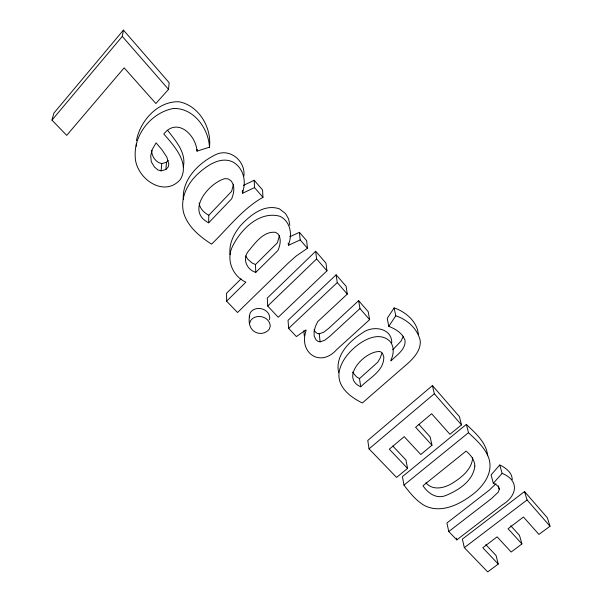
<?xml version="1.0" encoding="UTF-8"?>
<svg xmlns="http://www.w3.org/2000/svg" width="602" height="602" viewBox="0 0 602 602"><rect width="100%" height="100%" fill="white"/><g stroke="black" fill="none" stroke-linecap="round" stroke-linejoin="round"><path stroke-width="0.9" d="M512.242 479.636C512.227 472.6 505.597 467.664 499.758 465L491.074 474.918L493.347 483.316L495.92 484.49L498.042 486.311L499.291 489.208L498.26 492.15L491.473 498.599L448.768 531.536L456.813 539.881L502.459 504.8C517.276 495.642 519.661 480.404 502.121 473.36L499.758 465M418.36 334.268C417.201 321.603 405.703 311.776 394.137 307.908L387.214 318.353L388.779 326.299L391.473 327.496A33.78 26.721 -9.8 0 1 402.542 335.585M209.466 147.197C208.638 128.467 193.332 107.382 173.09 108.533C151.584 112.702 134.058 134.05 135.202 156.196C135.134 177.537 163.541 198.517 180.246 179.629C190.307 163.27 173.986 145.601 163.789 133.99C177.221 116.976 195.943 134.908 197.02 151.147L209.466 147.197C211.829 127.699 198.923 105.5 178.982 101.776C157.777 100.993 140.025 120.927 136.428 140.733M208.661 222.815L231.68 198.795C233.967 193.107 235.277 186.108 231.13 180.924L228.143 178.847L224.561 178.696C208.254 183.512 185.649 211.227 208.661 222.815L208.811 215.26L231.597 191.398L233.523 184.22M136.248 146.248L136.338 143.494M243.885 176.077C245.706 161.381 230.273 147.881 216.073 154.466C198.991 162.623 181.849 179.23 183.339 199.578M197.02 151.147L197.087 149.371M303.867 330.671L304.296 335.811M165.889 169.501L168.131 167.108L168.823 164.15L166.897 157.242L162.028 149.823L156.099 142.877L152.419 149.145L150.703 155.625L151.283 161.78L154.503 167.085L157.95 169.967L161.088 170.863L165.889 169.501L166.498 162.247L168.161 160.463M161.088 170.863L161.75 163.601L166.498 162.247M168.53 89.374L169.139 82.677L123.433 30.1L53.864 113.138L51.975 120.122L66.694 135.382L124.155 67.838L155.865 103.514L168.53 89.374L122.274 36.406L123.433 30.1M183.286 166.965C186.612 152.825 175.483 140.65 167.642 130.325M472.705 457.625C471.825 469.756 461.147 477.785 451.643 483.654C443.779 488.23 432.575 490.803 425.877 482.766M279.494 235.427L277.394 242.824L255.474 264.564L255.797 272.36C246.94 269.877 242.252 259.349 248.024 251.659C254.887 243.381 263.428 230.875 275.626 232.334L278.147 234.073C281.631 238.979 280.126 245.368 277.943 250.492L255.797 272.36M254.179 180.291L254.503 187.606L242.741 193.174L242.365 192.753C246.782 181.616 243.524 167.484 232.349 161.72C220.347 156.512 207.818 165.136 199.059 172.797C187.839 182.692 179.674 197.87 183.708 213.085C187.99 226.977 199.789 236.548 211.558 244.156C228.173 228.113 242.516 208.826 262.976 197.305L262.562 189.939L254.179 180.291L243.374 185.424M299.405 232.327L300.18 239.92L288.727 245.18L288.373 244.781C292.715 234.803 290.488 221.37 279.938 216.299C259.063 210.407 239.694 230.453 231.8 247.926C226.314 260.967 233.155 276.521 245.879 282.172L226.608 301.188L237.527 312.513L287.967 263.345L296.011 256.143L307.471 248.265L306.629 240.634L299.405 232.327L289.69 236.804M269.297 319.692L269.801 318.172C269.568 308.653 255.722 304.86 250.312 312.619C248.205 319.12 248.34 328.489 255.271 332.116C259.929 334.622 265.941 333.425 269.229 329.271L270.253 326.216C269.989 316.622 256.031 312.867 250.575 320.648L249.529 323.65M381.909 353.284L380.155 358.115L377.672 362.284L359.492 378.605L360.741 386.823C369.289 377.898 384.309 371.05 383.783 356.685L382.33 353.005L380.298 351.628C366.129 349.965 339.317 377.093 360.741 386.823M403.227 336.578L400.947 341.236L392.797 349.679M388.779 326.299L395.785 315.809L394.137 307.908M51.975 120.122L122.274 36.406M493.347 483.316L502.121 473.36M495.958 483.745L489.238 490.171L446.925 523.003L448.768 531.536M241.056 278.884L226.578 293.227L226.608 301.188M315.674 251.26L267.28 298.08L267.717 306.034L278.229 317.239L326.976 270.817L325.953 263.082L315.674 251.26L316.599 258.943L326.976 270.817M267.717 306.034L316.599 258.943M358.634 300.684L359.951 308.578L329.776 336.33L324.726 340.258L320.129 341.861L318.052 341.402L316.065 339.852L314.161 336.074L314.101 331.401L315.448 326.389L317.743 321.603L347.294 294.092L346.09 286.251L336.149 274.805L288.034 320.324L288.659 328.361L296.372 336.578L305.861 329.979L306.185 330.332C298.156 352.576 320.241 368.243 336.759 349.529L369.62 319.654L368.228 311.716L358.634 300.684L328.767 328.293L323.771 332.199L319.218 333.786L317.156 333.327L315.185 331.785L314.056 329.527M288.659 328.361L337.263 282.594L336.149 274.805M407.539 468.416L389.306 449.19L404.213 436.653L420.79 454.533L431.973 445.202L415.606 427.239L431.642 413.724L449.912 434.275L461.508 424.877L459.409 416.614L432.424 385.566L367.769 440.461L369.041 448.874L396.575 477.424L407.539 468.416L405.959 459.981L392.85 446.09M369.041 448.874L434.328 393.753L432.424 385.566M466.339 424.402L402.437 476.611L403.972 485.092C409.849 492.782 416.072 500.729 424.613 505.597C439.723 513.303 457.091 505.71 469.726 496.627C481.841 488.305 493.949 473.834 488.801 458.137C485.016 447.64 476.348 440.152 468.491 432.687L466.339 424.402C475.445 433.124 486.326 442.342 487.68 455.729M403.972 485.092L468.491 432.687M498.245 564.059L482.774 547.745L497.117 536.864L511.173 552.026L521.919 543.922L508.058 528.707L523.454 517.005L538.918 534.395L550.025 526.246L547.376 517.818L524.545 491.548L462.381 539.114L464.323 547.662L487.695 571.9L498.245 564.059L496.071 555.526L485.814 544.652M464.323 547.662L527.066 499.953L524.545 491.548M161.75 163.601C155.737 162.502 151.478 156.121 151.644 150.199M395.785 315.809C407.185 319.481 417.449 328.677 420.226 340.544C421.054 349.89 414.289 357.558 407.825 363.405L362.351 402.949C350.665 397.343 337.263 387.199 339.061 372.63C340.657 362.035 347.708 353.344 355.677 346.624C364.692 339.069 379.742 331.461 389.87 341.244C394.581 346.669 393.813 354.518 390.728 360.538L391.029 360.876C396.695 355.022 406.117 349.401 405.003 340.017L402.542 335.585M255.474 264.564L251.734 262.788L247.648 259.056L245.684 255.895M359.492 378.605L356.527 376.852L352.396 372.081M208.811 215.26C204.123 212.762 199.683 208.57 199.134 203.024M418.902 424.448L430.152 436.856L431.973 445.202M510.752 525.764L519.518 535.434L521.919 543.922M254.503 187.606L262.976 197.305M300.18 239.92L307.471 248.265M337.263 282.594L347.294 294.092M359.951 308.578L369.62 319.654M434.328 393.753L461.508 424.877M527.066 499.953L550.025 526.246M338.663 372.608C334.87 355.722 349.183 341.191 362.366 332.989C372.262 325.118 391.925 327.691 391.767 342.831M498.366 485.844L499.291 489.208M456.436 538.173L456.813 539.881M249.281 315.606L249.574 317.171M289.818 225.261L288.636 218.977L285.544 213.582L279.358 208.826C264.143 203.657 249.92 215.381 240.266 225.946C233.711 233.952 228.715 244.036 230.077 254.631M319.218 333.786L320.129 341.861M288.576 243.486L288.727 245.18M288.23 243.088L288.373 244.781M242.666 190.42L242.741 193.174M242.313 190.909L242.365 192.753M474.858 465.993C473.21 481.021 458.543 490.261 445.781 495.506C436.616 499.351 427.841 493.241 423.01 485.731L466.121 451.071C470.576 454.894 474.669 459.875 474.858 465.993"/></g></svg>
